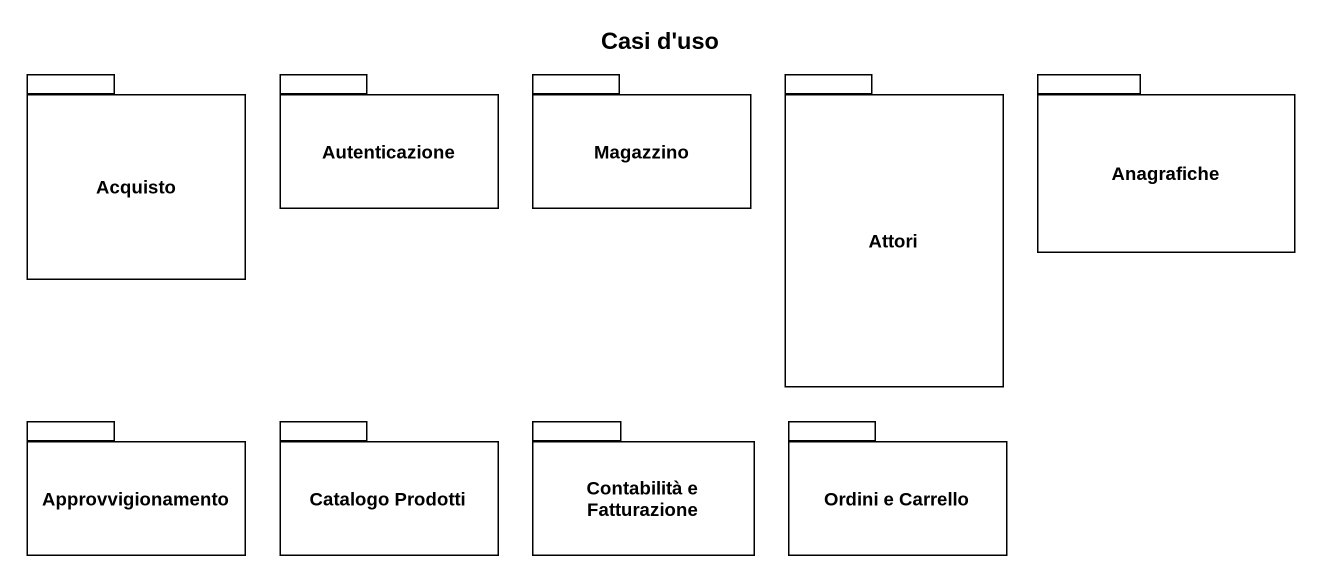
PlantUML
@startuml
title Casi d'uso
package Acquisto {
}
package Autenticazione {
}
package Magazzino {
}
package Attori {
}
package Anagrafiche {
}
package Approvvigionamento {
}
package "Catalogo Prodotti" as Catalogo_Prodotti {
}
package "Contabilità e Fatturazione" as Contabilità_e_Fatturazione {
}
package "Ordini e Carrello" as Ordini_e_Carrello {
}
@enduml
